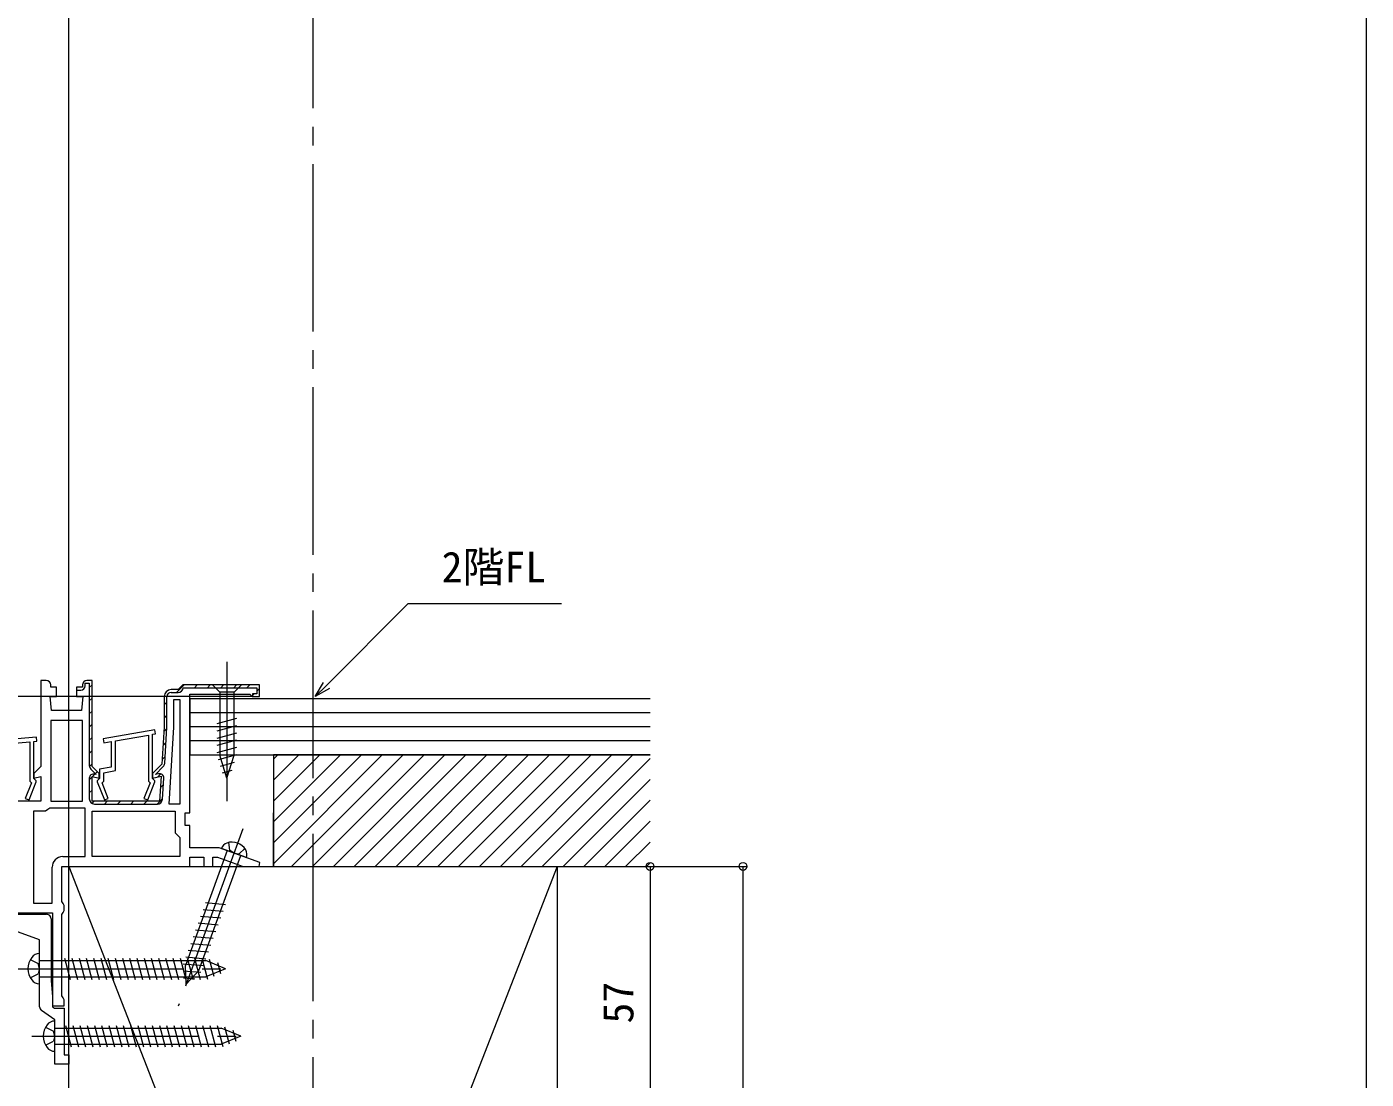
# Model space of a CAD drawing. Units: millimetres, scale not verified. Extents: x -693 to 693, y -1118 to 1123.
# Drawn here: x 404.9 to 693, y 320.7 to 546.9 of the extents above; entities that cross this region are included whole.
import ezdxf
from ezdxf.enums import TextEntityAlignment as Align

# ---------------------------------------------------------------- set-up
doc = ezdxf.new("R2010")
doc.units = ezdxf.units.MM
doc.header["$LTSCALE"] = 4
doc.linetypes.add('CHAIN2', pattern=[12, 9, -1, 1, -1])
doc.linetypes.add('DASHED3', pattern=[4, 3, -1])
for name, color, linetype, lineweight in [('0-0_0', 7, 'Continuous', 9), ('0-2_YKK_ZWAK', 4, 'Continuous', 9), ('0-3_YKK_11', 3, 'Continuous', 9), ('0-4_YKK_12', 2, 'Continuous', 9), ('0-5_YKK_13', 6, 'Continuous', 9), ('0-6_YKK_D', 7, 'Continuous', 9)]:
    doc.layers.add(name, color=color, linetype=linetype, lineweight=lineweight)
doc.styles.add('ＭＳ ゴシック', font='')
doc.styles.get('ＭＳ ゴシック').set_extended_font_data('MS Gothic')

msp = doc.modelspace()

# ---------------------------------------------------------------- linework, layer by layer
at = {"layer": '0-0_0'}
msp.add_line((693, 1065.54), (693, -1118.46), dxfattribs=at)
at = {"layer": '0-2_YKK_ZWAK', "linetype": 'CHAIN2'}
for p, q in [((447.957, 410.412), (447.957, 380.412)), ((451.353, 374.471), (437.487, 336.374)), ((402.657, 344.412), (450.157, 344.412)), ((405.957, 329.912), (453.457, 329.912))]:
    msp.add_line(p, q, dxfattribs=at)
at = {"layer": '0-2_YKK_ZWAK'}
for p, q in [((444.857, 405.412), (446.407, 403.862)), ((451.057, 405.412), (444.857, 405.412)), ((449.507, 403.862), (446.407, 403.862)), ((446.407, 403.862), (446.407, 390.328)), ((451.057, 405.412), (449.507, 403.862)), ((449.507, 390.328), (449.507, 403.862)), ((445.857, 397.118), (450.057, 398.244)), ((445.857, 395.565), (450.057, 396.691)), ((445.857, 394.012), (450.057, 395.138)), ((445.857, 392.459), (450.057, 393.585)), ((445.857, 390.906), (450.057, 392.032)), ((446.115, 389.423), (450.057, 390.479)), ((447.957, 385.412), (446.407, 390.328)), ((447.957, 385.412), (449.507, 390.328)), ((446.567, 387.991), (449.603, 388.804)), ((447.018, 386.559), (449.068, 387.108)), ((448.001, 369.794), (439.02, 345.119)), ((452.136, 368.289), (446.78, 370.238)), ((441.933, 344.059), (450.914, 368.733)), ((443.35, 358.624), (447.682, 358.245)), ((442.288, 355.705), (446.62, 355.326)), ((442.819, 357.164), (447.151, 356.785)), ((441.226, 352.787), (445.557, 352.408)), ((441.757, 354.246), (446.088, 353.867)), ((440.163, 349.868), (444.495, 349.489)), ((440.695, 351.327), (445.026, 350.948)), ((407.657, 341.162), (407.657, 347.662)), ((407.657, 346.162), (443.432, 346.162)), ((413.036, 346.712), (414.268, 342.112)), ((414.589, 346.712), (415.821, 342.112)), ((416.141, 346.712), (417.374, 342.112)), ((417.694, 346.712), (418.927, 342.112)), ((419.247, 346.712), (420.48, 342.112)), ((420.8, 346.712), (422.033, 342.112)), ((422.353, 346.712), (423.586, 342.112)), ((423.906, 346.712), (425.139, 342.112)), ((425.459, 346.712), (426.692, 342.112)), ((427.012, 346.712), (428.244, 342.112)), ((428.565, 346.712), (429.797, 342.112)), ((430.118, 346.712), (431.35, 342.112)), ((431.671, 346.712), (432.903, 342.112)), ((433.224, 346.712), (434.456, 342.112)), ((434.776, 346.712), (436.009, 342.112)), ((436.329, 346.712), (437.562, 342.112)), ((437.882, 346.712), (439.115, 342.112)), ((439.101, 346.949), (443.433, 346.57)), ((439.435, 346.712), (440.668, 342.112)), ((439.632, 348.409), (443.964, 348.03)), ((440.988, 346.712), (442.221, 342.112)), ((442.541, 346.712), (443.75, 342.199)), ((447.657, 344.412), (443.432, 346.162)), ((444.163, 346.454), (445.148, 342.778)), ((445.91, 345.731), (446.546, 343.357)), ((438.519, 343.989), (442.311, 343.657)), ((438.57, 345.49), (442.902, 345.111)), ((439.197, 341.073), (439.02, 345.119)), ((439.197, 341.073), (441.933, 344.059)), ((447.657, 344.412), (443.432, 342.662)), ((447.657, 344.412), (443.432, 342.662)), ((407.657, 342.662), (443.432, 342.662)), ((438.585, 342.477), (441.034, 342.263)), ((410.957, 326.662), (410.957, 333.162)), ((410.957, 331.662), (446.732, 331.662)), ((413.23, 332.212), (414.462, 327.612)), ((414.783, 332.212), (416.015, 327.612)), ((416.336, 332.212), (417.568, 327.612)), ((417.889, 332.212), (419.121, 327.612)), ((419.442, 332.212), (420.674, 327.612)), ((420.994, 332.212), (422.227, 327.612)), ((422.547, 332.212), (423.78, 327.612)), ((424.1, 332.212), (425.333, 327.612)), ((425.653, 332.212), (426.886, 327.612)), ((427.206, 332.212), (428.439, 327.612)), ((428.759, 332.212), (429.992, 327.612)), ((430.312, 332.212), (431.545, 327.612)), ((431.865, 332.212), (433.097, 327.612)), ((433.418, 332.212), (434.65, 327.612)), ((434.971, 332.212), (436.203, 327.612)), ((436.524, 332.212), (437.756, 327.612)), ((438.077, 332.212), (439.309, 327.612)), ((439.629, 332.212), (440.862, 327.612)), ((441.182, 332.212), (442.415, 327.612)), ((442.735, 332.212), (443.968, 327.612)), ((444.288, 332.212), (445.521, 327.612)), ((445.841, 332.212), (447.05, 327.699)), ((450.957, 329.912), (446.732, 331.662)), ((447.463, 331.954), (448.448, 328.278)), ((450.957, 329.912), (446.732, 328.162)), ((450.957, 329.912), (446.732, 328.162)), ((449.21, 331.231), (449.846, 328.857)), ((410.957, 328.162), (446.732, 328.162))]:
    msp.add_line(p, q, dxfattribs=at)
at = {"layer": '0-2_YKK_ZWAK', "linetype": 'DASHED3'}
for p, q in [((448.319, 371.543), (448.505, 369.906)), ((449.458, 369.264), (448.505, 369.906)), ((449.458, 369.264), (450.6, 369.144)), ((451.796, 370.278), (450.6, 369.144)), ((405.664, 346.362), (407.384, 345.504)), ((405.664, 342.462), (407.384, 343.32)), ((407.657, 344.412), (407.384, 345.504)), ((407.657, 344.412), (407.384, 343.32)), ((408.964, 331.862), (410.684, 331.004)), ((408.964, 327.962), (410.684, 328.82)), ((410.957, 329.912), (410.684, 331.004)), ((410.957, 329.912), (410.684, 328.82))]:
    msp.add_line(p, q, dxfattribs=at)
at = {"layer": '0-2_YKK_ZWAK'}
for centre, radius, start, end in [((448.585, 369.645), 1.9, 109.34333, 161.81089), ((449.081, 368.23), 3.4, 30.65667, 109.34333), ((450.372, 368.995), 1.9, 338.18911, 30.65667), ((409.157, 344.412), 4, 142.75083, 217.24917), ((407.644, 345.562), 2.1, 89.66112, 142.75083), ((407.644, 343.262), 2.1, 217.24917, 270.33888), ((412.457, 329.912), 4, 142.75083, 217.24917), ((410.944, 331.062), 2.1, 89.66112, 142.75083), ((410.944, 328.762), 2.1, 217.24917, 270.33888)]:
    msp.add_arc(centre, radius, start, end, dxfattribs=at)
at = {"layer": '0-3_YKK_11'}
for p, q in [((413.957, -87.588), (413.957, 757.412)), ((413.957, -87.588), (413.957, 624.412)), ((538.957, 399.412), (439.957, 399.412)), ((538.957, 396.412), (439.957, 396.412)), ((538.957, 393.412), (439.957, 393.412)), ((457.957, 389.439), (458.929, 390.412)), ((457.957, 384.949), (463.419, 390.412)), ((457.957, 380.459), (467.91, 390.412)), ((457.957, 375.969), (472.4, 390.412)), ((457.957, 371.479), (476.89, 390.412)), ((457.957, 366.989), (481.38, 390.412)), ((461.87, 366.412), (485.87, 390.412)), ((466.36, 366.412), (490.36, 390.412)), ((470.85, 366.412), (494.85, 390.412)), ((475.341, 366.412), (499.341, 390.412)), ((479.831, 366.412), (503.831, 390.412)), ((484.321, 366.412), (508.321, 390.412)), ((488.811, 366.412), (512.811, 390.412)), ((493.301, 366.412), (517.301, 390.412)), ((497.791, 366.412), (521.791, 390.412)), ((502.281, 366.412), (526.281, 390.412)), ((506.771, 366.412), (530.771, 390.412)), ((511.262, 366.412), (535.262, 390.412)), ((515.752, 366.412), (538.957, 389.617)), ((520.242, 366.412), (538.957, 385.127)), ((524.732, 366.412), (538.957, 380.637)), ((457.957, 366.412), (457.957, 377.912)), ((529.222, 366.412), (538.957, 376.147)), ((533.712, 366.412), (538.957, 371.656)), ((518.957, 366.412), (413.957, 96.412)), ((413.957, 366.412), (518.957, 96.412)), ((538.202, 366.412), (538.957, 367.166))]:
    msp.add_line(p, q, dxfattribs=at)
for points in [[(538.957, 402.412), (439.957, 402.412), (439.957, 390.412), (538.957, 390.412)], [(538.957, 390.412), (457.957, 390.412), (457.957, 366.412), (538.957, 366.412)]]:
    msp.add_lwpolyline(points, dxfattribs=at)
msp.add_lwpolyline([(413.957, 366.412), (518.957, 366.412), (518.957, 96.412), (413.957, 96.412)], close=True, dxfattribs=at)
at = {"layer": '0-4_YKK_12', "linetype": 'CHAIN2'}
msp.add_line((466.457, 757.412), (466.457, -87.588), dxfattribs=at)
at = {"layer": '0-5_YKK_13'}
for p, q in [((453.457, 402.912), (268.457, 402.912)), ((519.957, 366.412), (559.957, 366.412)), ((538.957, 366.412), (538.957, 309.412)), ((558.957, 96.412), (558.957, 366.412))]:
    msp.add_line(p, q, dxfattribs=at)
for points in [[(466.937, 402.915), (469.341, 405.32), (486.937, 422.915), (519.937, 422.915)], [(469.985, 404.675), (466.937, 402.915), (468.697, 405.964)]]:
    msp.add_lwpolyline(points, dxfattribs=at)
for centre in [(538.957, 366.412), (558.957, 366.412)]:
    msp.add_circle(centre, 0.85, dxfattribs=at)
at = {"layer": '0-6_YKK_D'}
for p, q in [((418.957, 387.912), (418.957, 406.412)), ((418.357, 404.841), (418.957, 405.441)), ((435.957, 403.812), (437.457, 403.812)), ((437.126, 403.812), (438.726, 405.412)), ((440.955, 404.812), (441.555, 405.412)), ((443.783, 404.812), (444.383, 405.412)), ((446.611, 404.812), (447.211, 405.412)), ((449.44, 404.812), (450.04, 405.412)), ((452.268, 404.812), (452.868, 405.412)), ((453.457, 403.172), (453.797, 403.512)), ((454.357, 404.072), (454.957, 404.672)), ((418.357, 402.013), (418.957, 402.613)), ((434.457, 401.142), (435.057, 401.742)), ((435.057, 396.428), (435.057, 402.912)), ((437.857, 402.312), (437.857, 379.812)), ((410.057, 397.812), (410.057, 380.412)), ((418.357, 399.185), (418.957, 399.785)), ((434.457, 398.314), (435.057, 398.914)), ((418.357, 396.356), (418.957, 396.956)), ((434.395, 395.424), (435.036, 396.065)), ((434.567, 388.563), (435.054, 396.359)), ((418.357, 393.528), (418.957, 394.128)), ((434.206, 392.407), (434.848, 393.048)), ((418.357, 390.699), (418.957, 391.299)), ((434.018, 389.39), (434.659, 390.031)), ((418.357, 385.042), (419.534, 386.22)), ((418.38, 387.894), (418.957, 388.471)), ((419.667, 386.353), (420.091, 386.777)), ((433.119, 385.663), (433.756, 386.3)), ((418.357, 385.362), (418.357, 380.912)), ((433.641, 383.356), (434.282, 383.997)), ((434.085, 380.843), (434.369, 385.39)), ((418.357, 382.214), (418.957, 382.814)), ((418.922, 379.951), (419.388, 380.417)), ((421.611, 379.812), (422.211, 380.412)), ((424.44, 379.812), (425.04, 380.412)), ((427.268, 379.812), (427.868, 380.412)), ((430.097, 379.812), (430.697, 380.412)), ((432.925, 379.812), (434.093, 380.98)), ((406.357, 378.312), (406.357, 358.512)), ((419.457, 379.812), (432.987, 379.812)), ((437.857, 368.512), (418.957, 368.512))]:
    msp.add_line(p, q, dxfattribs=at)
for points in [[(409.057, 406.412), (407.957, 406.412), (407.957, 387.912), (406.457, 386.412), (406.457, 385.351), (407.957, 385.753), (407.957, 380.412), (367.957, 380.412), (367.957, 385.753), (369.457, 385.351), (369.457, 386.412), (367.957, 387.912), (367.957, 406.412), (366.857, 406.412)], [(434.457, 402.912), (434.457, 396.412), (433.957, 388.412), (431.957, 386.412), (431.957, 385.351), (433.796, 385.844), (433.457, 380.412), (418.957, 380.412), (418.957, 385.753), (420.457, 385.351), (420.457, 386.412), (418.957, 387.912), (418.957, 406.412), (417.857, 406.412)], [(418.957, 387.912), (418.957, 406.412), (417.857, 406.412)], [(351.157, 356.412), (410.457, 356.412), (410.457, 336.412), (412.957, 336.412), (412.957, 337.712), (412.707, 338.145), (412.457, 338.578), (412.457, 356.046), (412.707, 356.479), (412.957, 356.912), (412.957, 358.012), (412.707, 358.445), (412.457, 358.878), (412.457, 366.412), (439.957, 366.412), (439.957, 368.412), (442.957, 368.412), (442.957, 366.412), (444.957, 366.412), (444.957, 368.412), (445.95, 368.412), (451.445, 366.412), (454.868, 366.412), (455.015, 367.241), (446.302, 370.412), (439.957, 370.412), (439.957, 375.212), (438.957, 375.212), (438.957, 377.912), (439.957, 377.912), (439.957, 403.412), (452.861, 403.412), (453.157, 403.162), (453.452, 402.912), (454.957, 402.912), (454.957, 405.412), (438.457, 405.412), (437.957, 404.912), (437.457, 404.412), (435.957, 404.412)], [(416.857, 405.412), (416.857, 404.912), (415.607, 404.912), (415.607, 402.912), (416.957, 402.912), (416.657, 399.912), (410.257, 399.912), (409.957, 402.912), (411.307, 402.912), (411.307, 404.912), (410.057, 404.912), (410.057, 405.412)], [(416.857, 405.412), (416.857, 404.912), (415.607, 404.912), (415.607, 404.312), (416.557, 404.312)], [(417.457, 405.212), (417.457, 405.812), (418.357, 405.812), (418.357, 388.119)], [(438.552, 404.812), (454.357, 404.812), (454.357, 403.512), (453.457, 403.512), (453.457, 402.912), (454.957, 402.912), (454.957, 405.412), (438.457, 405.412), (437.957, 404.912), (437.457, 404.412), (435.957, 404.412)], [(434.457, 402.912), (434.457, 396.412), (433.957, 388.412), (431.957, 386.412), (431.957, 385.351), (433.796, 385.844), (433.457, 380.412), (418.957, 380.412), (418.957, 385.753), (420.457, 385.351), (420.457, 386.412), (418.957, 387.912)], [(372.957, 390.331), (405.557, 393.183), (405.557, 384.767), (405.912, 384.412), (404.588, 381.026), (405.426, 380.698), (406.957, 384.612), (406.957, 384.812), (406.657, 385.112), (406.457, 385.312), (406.457, 393.262), (407.046, 393.314), (406.967, 394.21), (370.367, 391.008)], [(418.679, 387.341), (419.857, 386.164), (419.857, 386.133), (419.49, 386.232)], [(433.238, 386.316), (432.557, 386.133), (432.557, 386.164), (434.247, 387.854)], [(412.657, 368.512), (417.457, 368.512), (417.457, 378.912), (409.883, 378.912), (409.425, 378.612), (408.967, 378.312), (406.357, 378.312)], [(406.357, 378.312), (406.357, 358.512), (410.357, 358.512), (410.357, 366.212)], [(352.907, 355.412), (354.157, 355.412), (354.157, 356.112), (357.057, 356.112), (357.057, 355.212), (355.357, 355.212), (355.357, 353.612), (362.357, 353.612), (362.357, 355.212), (360.657, 355.212), (360.657, 356.412), (364.657, 356.412), (368.086, 356.112), (409.157, 356.112)], [(410.157, 355.112), (410.157, 341.841), (410.457, 338.412), (410.457, 336.204), (410.873, 335.912), (412.957, 335.912), (412.957, 325.912), (413.957, 325.912), (413.957, 323.912), (410.957, 323.912), (410.957, 333.412), (408.083, 335.424)], [(407.657, 336.243), (407.657, 350.612), (402.327, 352.552)]]:
    msp.add_lwpolyline(points, dxfattribs=at)
for points in [[(437.857, 402.312), (437.857, 379.812), (435.523, 379.812), (436.557, 396.346), (436.557, 402.312)], [(410.057, 397.812), (410.057, 380.412), (416.857, 380.412), (416.857, 397.812)], [(432.428, 395.805), (421.328, 393.848), (421.485, 392.962), (423.057, 393.239), (423.057, 387.753), (420.557, 387.312), (420.557, 385.312), (420.357, 385.112), (420.057, 384.812), (420.057, 384.612), (421.588, 380.698), (422.426, 381.026), (421.101, 384.412), (421.457, 384.767), (421.457, 386.557), (423.957, 386.998), (423.957, 393.398), (431.057, 394.649), (431.057, 384.767), (431.412, 384.412), (430.088, 381.026), (430.926, 380.698), (432.457, 384.612), (432.457, 384.812), (432.157, 385.112), (431.957, 385.312), (431.957, 394.808), (432.585, 394.919)], [(437.857, 368.512), (418.957, 368.512), (418.957, 378.312), (436.857, 378.312), (436.857, 373.612), (437.357, 373.112), (437.857, 372.612)]]:
    msp.add_lwpolyline(points, close=True, dxfattribs=at)
for centre, radius, start, end in [((409.057, 405.412), 1, 0.00001, 89.99999), ((417.857, 405.412), 1, 90.00001, 179.99999), ((417.857, 405.412), 1, 90.00001, 179.99999), ((416.557, 405.212), 0.9, 270.00001, 359.99999), ((435.957, 402.912), 1.5, 90.00001, 179.99999), ((435.957, 402.912), 1.5, 90.00001, 179.99999), ((435.957, 402.912), 0.9, 90.00001, 179.99999), ((437.457, 404.912), 1.1, 269.99999, 354.78411), ((433.957, 396.428), 1.1, 356.42379, 0.00014), ((419.457, 388.119), 1.1, 180.00002, 225.00001), ((419.257, 385.362), 0.9, 74.99999, 180), ((433.471, 385.447), 0.9, 356.42363, 104.99999), ((433.469, 388.632), 1.1, 315.00006, 356.4237), ((419.457, 380.912), 1.1, 180.00001, 269.99999), ((432.987, 380.912), 1.1, 269.99999, 356.42368), ((412.657, 366.212), 2.3, 90.00001, 179.99999), ((409.157, 355.112), 1, 0.00001, 89.99999), ((408.657, 336.243), 1, 180.00003, 235.00002)]:
    msp.add_arc(centre, radius, start, end, dxfattribs=at)

# ---------------------------------------------------------------- texts
at = {"layer": '0-5_YKK_13', "style": 'ＭＳ ゴシック'}
msp.add_text('2階FL', height=6.598, dxfattribs=at).set_placement((494.137, 425.505), align=Align.BOTTOM_LEFT)
msp.add_text('57', height=6.598, rotation=90, dxfattribs=at).set_placement((537.357, 332.632), align=Align.BOTTOM_LEFT)

doc.saveas('drawing.dxf')
